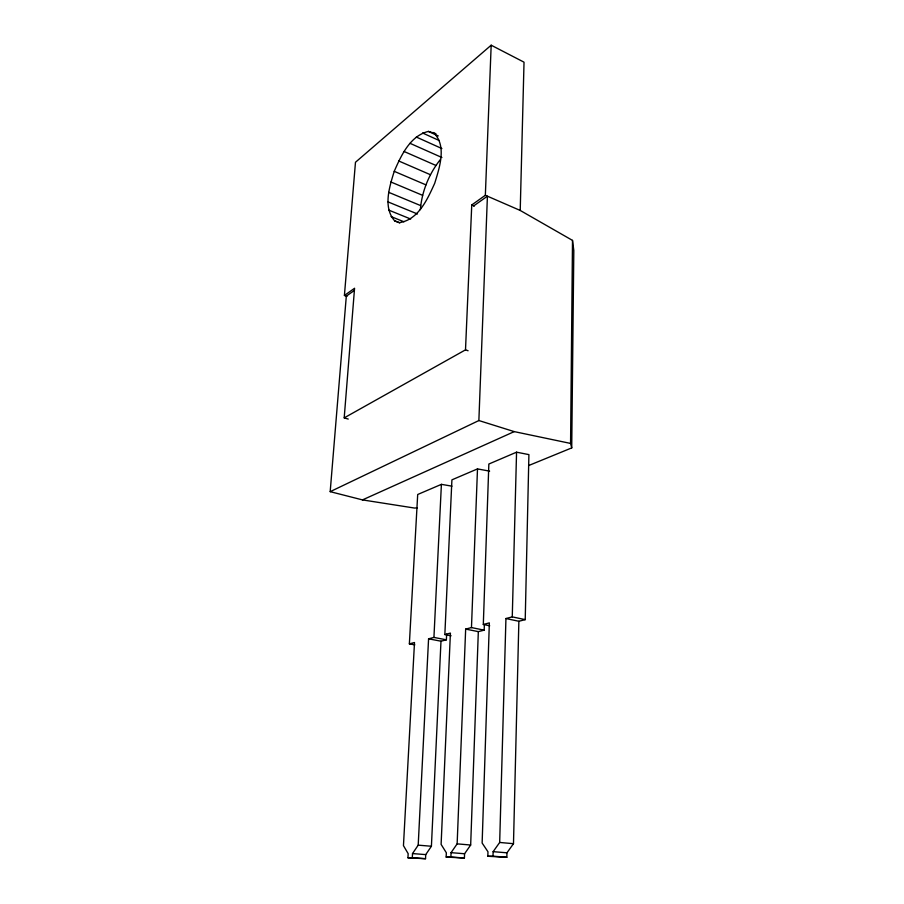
<?xml version="1.0" encoding="UTF-8"?>
<svg xmlns="http://www.w3.org/2000/svg" width="904" height="904" viewBox="0 0 904 904"><rect width="100%" height="100%" fill="white"/><g stroke="black" fill="none" stroke-linecap="round" stroke-linejoin="round"><path stroke-width="1.36" d="M528.704 465.526L571.723 447.909L570.571 443.423L572.503 240.396L520.218 210.451L485.346 195.287L471.752 204.948L465.503 349.848L344.198 417.874L354.56 288.263L344.413 295.472L346.978 296.388M518.862 621.263L513.483 843.692L506.952 852.811L506.839 857.297L493.008 856.167L493.143 851.658L499.675 842.46L505.935 618.539L518.862 621.263L525.224 619.635L528.908 454.622L516.557 452.181L488.849 464.034L483.312 624.472L489.708 625.783M520.218 210.451L524.026 62.184L491.177 45.2L355.475 162.268L344.413 295.472M505.935 618.539L512.263 616.878L516.557 452.181M506.839 857.297L487.832 856.269L487.968 851.771L482.137 843.036L489.346 622.89L483.312 624.472M489.618 471.142L477.493 468.905L451.91 479.854L444.847 634.551L450.407 633.094L441.107 844.392L446.339 852.766L446.158 857.06L450.893 856.969L451.062 852.653L457.141 843.861L465.662 629.094L478.329 631.636L484.182 630.144L484.374 624.517M446.158 857.06L464.419 858.043L464.577 853.749L470.668 845.025L478.329 631.636M465.662 629.094L471.47 627.579L477.493 468.905M485.346 195.287L491.177 45.2M354.334 290.455L346.311 296.15L330.186 491.663L478.871 420.541L487.414 196.191L473.651 205.942M451.977 486.171L441.401 484.352L417.693 494.499L409.365 643.863L414.495 642.518L403.455 845.635L408.167 853.67L407.953 857.783L412.303 857.704L412.518 853.568L418.202 845.15L428.575 638.823L440.982 641.196L446.384 639.817L446.632 634.19M407.953 857.783L425.524 858.721L425.727 854.619L431.411 846.257L440.982 641.196M428.575 638.823L433.931 637.422L441.401 484.352M420.371 209.638C421.806 191.478 429.072 173.737 440.395 159.499M399.817 222.926L394.63 220.847C382.742 207.152 389.534 186.71 394.234 171.331C401.15 155.556 410.043 135.86 428.36 131.419L435.886 133.645M571.723 447.909L573.814 250.555L572.503 240.396M330.186 491.663L362.481 499.901L514.24 431.615L570.571 443.423M417.309 507.856L414.541 508.059L362.481 499.901M487.832 856.269L493.008 856.167M412.303 857.704L425.524 858.721M412.518 853.568L425.727 854.619M450.893 856.969L464.419 858.043M451.062 852.653L464.577 853.749M418.202 845.15L431.411 846.257M493.143 851.658L506.952 852.811M457.141 843.861L470.668 845.025M499.675 842.46L513.483 843.692M409.365 643.863L414.812 644.88M433.931 637.422L446.384 639.817M444.847 634.551L451.107 635.783M471.47 627.579L484.182 630.144M512.263 616.878L525.224 619.635M344.198 417.874L348.232 419.06M478.871 420.541L514.24 431.615M465.503 349.848L468.08 350.752M394.63 220.847L399.342 222.621C418.45 219.898 427.603 198.903 434.722 183.252C439.457 167.647 447.175 145.521 433.4 132.515M391.082 216.598L403.975 221.796M388.867 210.157L410.687 219.028M388.087 201.931L417.49 213.988M388.765 192.36L420.609 205.581M390.856 181.975L422.62 195.343M394.234 171.331L425.953 184.879M471.752 204.948L474.306 206.044M398.732 160.98L430.451 174.732M404.099 151.488L435.864 165.432M410.088 143.352L441.909 157.511M416.348 137.058L441.898 148.55M422.563 132.99L439.231 140.549M428.36 131.419L438.27 135.939"/></g></svg>
